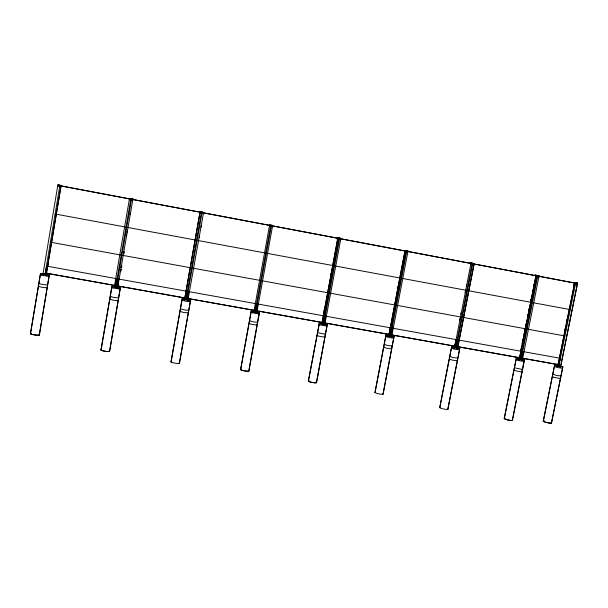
<?xml version="1.0" encoding="UTF-8"?>
<svg xmlns="http://www.w3.org/2000/svg" width="608" height="608" viewBox="0 0 608 608"><rect width="100%" height="100%" fill="white"/><g stroke="black" fill="none" stroke-linecap="round" stroke-linejoin="round"><path stroke-width="0.91" d="M386.87 335.198L385.882 335.19L386.407 335.16M316.54 382.645L327.203 324.763L316.434 382.622M30.4 333.708L40.424 273.661L40.972 273.638M30.522 333.724L40.546 273.706M42.917 274.535L57.897 184.817L61.142 185.47L46.071 275.515M43.495 275.105L43.73 273.98L46.892 274.542M45.395 273.106L47.128 273.608M45.44 275.211L45.714 273.554M46.018 273.098L46.17 272.224M46.558 269.61L46.824 268.288M46.276 273.144L46.428 272.27M46.816 269.656L47.082 268.341M46.018 275.523L61.081 185.417L61.78 185.676L59.189 185.212M47.128 269.846L47.462 268.067M47.72 266.296L48.055 264.518M46.687 275.432L47.105 272.946L46.74 275.424M39.277 334.985L49.294 275.143M39.391 335.008L49.202 275.166M100.958 349.965L111.887 286.368L112.86 286.376M101.072 349.98L112.001 286.391L112.655 286.672M114.388 285.692L115.892 285.965M114.228 287.265L129.512 198.36L132.962 199.052M116.584 278.669L115.391 285.623M115.642 285.669L116.842 278.715M116.766 285.844L118.416 286.064M116.675 288.002L116.964 286.322M117.64 285L117.861 283.7M117.899 285.228L118.226 283.465M120.323 271.168L120.642 269.405M120.931 267.649L121.25 265.886M123.356 253.559L123.675 251.796M126.396 235.912L126.715 234.148M127.004 232.378L127.323 230.614M130.066 214.685L130.355 212.906M129.512 198.39L133.372 199.219L132.924 199.036L132.688 200.412L129.268 199.766M117.633 287.865L132.924 199.036M117.998 288.238L118.469 285.714M118.583 284.886L118.758 284.035M120.969 271.016L121.304 269.268M121.57 267.528L121.904 265.78M123.971 253.566L124.306 251.826M109.539 351.302L120.316 287.721M109.653 351.325L120.384 287.751M258.704 312.39L259.502 312.687L258.803 312.717M170.977 361.92L182.104 298.9L183.038 298.878M171.091 361.935L182.218 298.916L182.871 298.862M185.098 297.973L184.619 298.353L185.744 299.402M203.452 212.382L200.085 211.706L184.422 300.306L200.093 211.744L200.458 211.903M184.627 300.124L185.09 297.608M185.63 298.163L186.846 291.278M187.097 291.323L185.881 298.209M186.17 298.262L116.645 285.851L131.556 199.226L201.354 212.42L186.101 298.368L184.71 298.042M186.96 298.384L188.442 298.84L186.892 298.642M188.381 291.551L187.165 298.437M187.416 298.482L188.617 291.612M188.146 294.941L188.222 294.508M188.252 295.997L188.571 294.249M187.766 300.899L203.596 212.496L200.868 212.01M187.963 300.717L188.419 298.209M199.12 237.751L199.416 236.01M200.967 227.324L201.263 225.576M188.214 298.528L188.389 299.022L186.975 299.622M179.337 363.288L190.494 300.344L189.863 300.39M179.451 363.303L190.6 300.352L190.099 300.154M240.57 369.58L251.157 311.197L252.046 311.182M240.684 369.596L251.271 311.212L251.879 311.167M253.749 310.308L254.463 311.668M253.665 312.345L253.954 310.711M253.711 312.55L269.633 224.854L272.665 225.424L256.728 313.09M255.968 303.681L254.722 310.506M254.972 310.559L256.211 303.719M255.193 310.566L253.688 310.49M255.459 312.793L255.649 311.767L256.462 311.934M256.006 310.711L257.374 311.144M256.234 310.787L257.473 303.947M256.485 310.832L257.716 303.992M256.675 312.877L256.964 311.25M248.786 370.986L259.206 312.55M248.9 371.002L259.502 312.687M308.317 381.117L319.405 323.251M308.423 381.14L319.253 323.266M321.966 322.415L321.67 322.704M321.716 322.445L322.301 323.76M321.457 324.429L321.883 322.012M323.927 311.144L324.224 309.434M330.577 275.432L330.866 273.722M337.227 239.552L337.546 237.812L340.898 238.328L324.695 325.212M321.708 324.657L337.881 237.796L321.731 324.68M322.726 322.658L323.98 315.894M323.198 324.968L323.403 323.859L324.573 324.094M323.904 322.856L390.116 334.681L406.06 251.119L339.614 238.556L323.912 322.977L325.326 323.228L323.866 323.091M325.47 316.16L324.186 322.909M324.406 325.006L324.687 323.342M374.954 392.479L385.875 335.175M375.068 392.494L386.004 335.175M389.447 334.461L388.352 334.529L389.986 334.636M388.117 336.3L388.573 333.921M388.155 336.323L388.611 333.944M397.26 288.602L397.579 286.915M390.366 328.54L390.123 329.794L390.404 328.563M390.404 329.855L390.602 328.586M389.629 334.605L390.906 327.902M391.149 327.94L389.827 334.628M389.91 336.642L390.062 335.844M390.777 334.78L455.932 346.431L472.112 263.606L406.729 251.241L390.754 334.909L391.947 335.046M392.365 328.16L391.05 334.848M391.324 334.909L392.608 328.206M391.218 336.049L391.332 335.236M391.56 337.182L408.029 251.02L404.48 250.473L407.444 251.051M392.016 335.221L391.233 335.912L392.054 336.118M390.708 335.031L392.122 335.282L391.97 334.917M383.025 394.083L393.984 336.733L393.551 336.52M383.131 394.106L393.961 336.695M439.721 407.573L451.562 346.856L451.957 346.841M439.827 407.596L451.668 346.879L452.36 346.872M453.522 348.095L454.001 345.64M453.576 348.118L454.054 345.671M454.412 346.142L454.472 346.074M454.792 345.412L455.08 343.718M455.445 342.053L455.772 340.374M459.716 320.18L460.013 318.486M460.872 314.283L461.16 312.58M465.12 292.319L465.485 290.632M466.275 286.398L466.648 284.711M454.358 348.43L471.056 262.968L474.217 263.538L473.951 264.883L470.797 264.29L471.071 262.945M455.164 344.88L455.407 343.634L455.217 344.903M455.734 341.977L455.977 340.738L455.787 342M455.643 343.68L455.4 344.918L455.696 343.702M456.213 340.776L455.97 342.023L456.266 340.799M455.749 346.514L456.95 339.735L455.749 346.514L454.077 346.271M457.604 346.894L456.494 346.773M457.436 348.962L474.134 263.56M457.497 348.992L474.202 263.568L473.275 263.484M447.784 409.29L459.762 348.445L447.891 409.321M504.207 418.532L516.215 358.363L516.716 358.37M504.313 418.555L516.321 358.386L517.172 358.416M518.168 359.632L518.578 357.177M519.521 358.948L518.936 357.876L520.501 358.203M520.934 349.471L521.223 347.784M522.059 343.619L522.394 341.954M522.766 340.298L523.055 338.61M523.936 334.453L524.225 332.774M524.605 331.117L524.894 329.43M525.768 325.265L526.057 323.578M527.562 316.054L527.942 314.389M528.732 310.194L529.066 308.514M529.401 306.842L529.781 305.17M530.571 300.975L530.959 299.303M532.418 291.741L532.798 290.069M533.596 285.859L533.976 284.187M519.103 359.959L536.02 275.264L539.22 275.827L538.954 277.164L535.853 276.579M519.179 359.989L536.127 275.242L534.941 275.15L538.118 275.766M519.878 357.299L519.794 357.709M520.357 355.27L520.539 354.008M520.934 352.389L520.95 351.12M520.615 355.315L520.782 354.494M521.193 352.435L521.352 351.614M524.795 334.408L525.069 333.009M520.509 358.082L521.748 351.363L520.509 358.082L518.799 357.702M521.352 358.12L537.761 276.009L575.624 283.168L559.086 364.853L521.307 358.082L522.629 358.454M521.155 360.24L521.36 359.199L520.919 359.108M521.231 360.27L521.216 359.168M521.679 358.188L522.994 351.599M522.371 358.644L520.752 359.184M522.264 360.536L539.114 275.85M512.316 420.364L524.248 359.928M512.422 420.394L524.499 360.058L523.442 359.67M543.225 421.184L554.542 365.21L555.104 365.218M543.332 421.207L554.648 365.233L555.583 365.264M556.609 366.35L557.08 364.025M556.685 366.381L557.156 364.055M557.24 364.428L558.874 364.929L560.135 358.249L558.874 364.929M557.331 364.747L557.863 365.796L558.798 365.97M564.467 330.608L564.802 328.943M566.322 321.45L566.656 319.785M573.58 285.555L573.922 283.875M557.718 366.328L574.674 282.576L577.6 283.085L560.523 367.255M557.817 366.274L574.788 282.553M565.486 330.798L565.82 329.133M574.606 285.745L574.94 284.073M558.372 366.677L558.547 365.811L559.649 366.046M559.474 366.92L559.793 365.324M560.447 367.224L577.486 283.108M551.41 423.024L562.894 366.928L562.233 366.654M551.517 423.046L562.727 366.844M394.075 336.779L393.444 336.771M393.969 336.756L393.292 336.756M269.519 224.952L271.449 225.234M184.688 298.171L186.101 298.498M272.536 225.522L271.35 225.317M457.201 347.48L456.274 347.677M117.26 287.189L118.271 286.505M112.001 286.421L112.503 286.626M459.291 348.506L459.792 348.49L458.934 348.156M524.453 360.08L523.997 360.065M116.272 287.014L117.283 287.181M116.128 286.984L115.201 286.824M114.578 285.524L115.892 285.836L130.842 199.09L59.865 185.676L45.25 273.098L115.938 285.722M190.517 300.413L189.696 300.382M317.148 335.373C317.657 336.186 324.976 337.546 324.406 336.657M38.638 286.224C39.786 287.105 46.238 288.154 46.824 287.485M339.15 238.123L339.674 238.138M340.51 238.374L340.898 238.328L340.51 238.404M44.946 274.284L45.98 274.459L46.953 273.782M111.986 286.338L112.685 286.36M49.316 275.188L48.898 275.173M180.242 311.471L184.14 312.618L187.986 312.793M317.65 332.682L325.455 334.256L325.044 334.012M40.546 273.623L41.466 273.661M39.208 283.427C39.543 284.149 47.447 285.426 47.158 284.658M327.203 324.862L326.792 324.847M524.392 360.088L523.549 360.02M383.998 347.16C384.226 347.92 391.438 349.319 391.256 348.536M553.029 374.33L556.951 375.539L560.629 375.888M49.233 275.196L48.412 275.15M180.842 308.727C180.827 309.472 188.731 310.825 188.222 309.974M449.586 359.009C450.095 359.807 456.494 361.091 456.973 360.468M384.507 344.493L388.352 345.686L391.879 345.906M115.968 287.014L116.44 287.151M514.193 370.416L521.968 372.134L521.368 371.838M514.718 367.802L522.5 369.504L522.036 369.261M562.757 366.958L562.043 366.898M186.177 299.539L186.793 299.698M251.362 312.52L259.145 314.047L258.742 313.834M406.516 250.785L405.68 250.716M182.347 300.223L185.85 301.249L189.977 301.568M407.398 251.02L408.014 251.051M249.523 323.388C249.204 324.087 256.371 325.409 256.888 324.74M406.729 251.241L471.626 263.576M112.153 287.736L111.758 287.789L120.072 289.104M110.344 299.083C109.843 299.767 117.374 301.059 118.028 300.398M459.602 348.536L458.835 348.468M44.536 274.269L46.071 274.611M450.216 356.372C450.178 357.056 457.14 358.454 457.49 357.823M455.878 347.67L457.619 348.027M258.947 312.725L259.487 312.664M110.975 296.324C109.546 296.856 118.986 298.46 118.248 297.555M250.154 320.682C249.242 321.26 256.781 322.643 257.473 322.065M255.246 311.866L256.888 312.2M562.674 366.958L562.202 366.913M324.854 324.353L322.909 323.98L324.269 324.125L325.242 323M516.458 359.678C516.534 360.286 523.42 361.684 523.784 361.167M471.056 262.968L470.136 262.892L473.343 263.515M41.048 275.044L40.31 275.082L49.073 276.518L48.693 276.336M326.891 324.87L326.329 324.809M319.512 324.611L318.934 324.664L326.846 326.055M319.527 323.236L319.922 323.281M388.778 335.73L391.187 336.171M554.838 366.518C554.466 367.012 562.187 368.623 562.104 368.007M119.913 287.896L119.449 287.85M258.894 312.74L258.461 312.687M386.445 336.513C384.666 336.855 394.82 338.785 392.996 337.767M534.941 275.173L536.112 275.272M536.613 275.47L537.905 275.622M48.503 275.166L48.002 275.112M119.73 287.88L119.244 287.827M452.109 348.194C450.498 348.49 459.618 350.36 458.972 349.577M553.037 376.968L552.277 376.975L560.105 378.503M44.969 274.36L44.354 274.018M319.838 323.258L320.492 323.334M574.773 282.583L573.564 282.439L576.468 283.009M575.1 282.743L576.369 282.895M576.361 282.971L577.6 283.085M558.972 366.062L557.81 365.887M258.552 312.71L258.066 312.649M452.276 346.849L452.914 346.94M189.392 300.367L188.875 300.299M393.209 336.756L392.738 336.695M252.335 311.197L252.844 311.266M183.563 298.916L184.102 298.992M118.856 287.797L118.271 287.713M252.548 311.22L253.08 311.296M393.019 336.741L392.517 336.665M386.977 335.198L387.471 335.266M188.936 300.314L188.115 300.192M42.552 273.767L44.308 274.071M47.325 275.044L46.117 274.877M452.641 346.894L453.127 346.97M113.909 286.474L114.745 286.588M325.782 324.756L324.725 324.596M201.537 212.124L202.137 212.131M320.644 323.35L321.176 323.433M517.279 358.416L517.773 358.492M458.523 348.437L458.006 348.354M188.434 300.246L187.842 300.154M184.308 299.007L185.79 299.296M392.586 336.688L391.803 336.558M453.766 347.145L455.08 347.343L453.712 347.122M454.488 347.464L455.795 347.662L455.331 347.616M519.285 359.024L520.547 359.13M556.776 365.522L560.872 366.282M114.35 286.778L115.771 286.999L114.312 286.801M184.771 299.341L186.094 299.539L184.703 299.356M254.919 311.82L253.87 311.661L254.722 311.813M321.868 323.798L322.46 323.882M389.713 335.692L388.276 335.456M557.977 365.94L558.372 365.97M321.906 323.608L321.123 323.41M388.922 335.753L389.728 335.897M454.541 347.502L455.232 347.601M519.574 358.849L518.708 358.636M519.361 359.062L521.2 359.358M523.237 359.989L522.72 359.906M555.697 365.271L556.206 365.355M556.86 365.537L558.159 365.742M321.982 323.836L322.818 323.965M388.71 335.456L389.819 335.646M517.484 358.446L518.001 358.53M117.762 287.652L114.996 287.196M43.723 273.927L44.43 274.079M46.147 274.884L45.501 274.786M254.425 311.562L253.825 311.471L254.478 311.562M116.113 286.854L115.566 286.763M253.536 311.357L254.402 311.494M43.844 274.17C41.61 273.866 45.737 274.451 43.791 274.185M458.075 348.376L457.52 348.278M387.881 335.32L388.444 335.411M256.872 312.497L254.228 312.026M115.338 286.68L117.184 286.984M454.495 347.236L454.913 347.259M558.6 366.031L560.69 366.426M45.516 274.793L43.913 274.527M115.664 286.778L118.203 287.257L116.85 286.991M517.94 358.507L518.487 358.606M522.781 359.921L522.226 359.822M556.138 365.332L556.685 365.431M453.538 347.016L454.366 347.16M187.294 300.078L185.478 299.767M391.582 336.536L388.155 335.874M561.07 366.768L560.5 366.662M115.953 286.771L116.88 286.93M255.216 311.691L256.637 311.965M518.442 358.591L519.012 358.697M45.942 274.284L45.091 274.193M471.466 263.165L472.902 263.325M254.957 311.585L255.846 311.744M388.953 335.494L389.538 335.601M457.026 348.209L456.152 348.042M522.006 359.799L520.562 359.518M45.676 273.053L114.509 285.342M118.613 286.072L184.619 297.867M188.647 298.581L253.589 310.179M258.476 311.053L321.442 322.293M326.268 323.16L388.208 334.218M391.886 334.902L453.91 345.952M457.482 346.613L520.174 357.808M523.237 358.332L556.898 364.344M557.658 364.504L558.41 364.64M323.236 322.742L255.945 310.726L271.396 225.659L338.937 238.427L323.106 322.833L321.564 322.605L323.106 322.962M456.562 346.522L520.706 357.998L537.115 275.888L472.766 263.728L456.54 346.659L457.908 346.902M45.326 273.364L47.014 273.623M116.698 286.11L118.302 286.353M253.696 310.521L255.162 310.825M255.938 310.962L257.397 311.228M388.444 334.582L389.964 334.894M455.749 346.644L454.206 346.324L454.837 347.419M521.231 358.332L522.599 358.576L522.242 358.439M558.874 365.051L557.285 364.724L557.908 365.811M255.428 311.828L256.386 312.01L257.42 310.886M389.052 335.677L390.002 335.852M131.313 198.846L130.94 198.664M46.421 266.084L117.131 278.776M117.838 278.897L187.386 291.376M188.085 291.506L256.5 303.78M257.184 303.901L324.49 315.978M325.166 316.092L391.392 327.978M392.061 328.1L457.231 339.788M457.885 339.902L522.029 351.416M522.667 351.53L560.416 358.302M50.418 242.197L121.205 255.094M121.912 255.223L191.535 267.915M192.234 268.044L260.726 280.524M261.41 280.653L328.784 292.927M329.46 293.056L395.755 305.132M396.416 305.254L461.654 317.148M462.308 317.262L526.513 328.966M527.151 329.088L564.938 335.973M557.164 365.507L557.756 365.621M323.623 324.421L321.594 324.018M43.943 274.527L42.172 274.193M131.624 198.801L131.997 198.976M323.167 323.806L324.794 324.079M55.13 213.986L126.016 227.141M126.722 227.278L196.437 240.221M197.136 240.35L265.704 253.08M266.395 253.202L333.853 265.726M334.529 265.856L400.9 278.175M401.561 278.297L466.876 290.419M467.529 290.54L531.802 302.472M532.448 302.594L570.274 309.616M323.076 323.737L324.52 324.018M186.914 299.44L188.092 299.66M45.592 274.284L47.128 274.504M390.009 335.738L389.682 335.684M59.006 185.151L57.897 184.847M337.546 237.812L338.747 238.062M340.541 238.397L339.203 238.047M60.268 185.82L131.085 199.204M132.719 199.515L201.354 212.42M203.064 212.808L268.789 225.234M271.328 225.712L338.724 238.458M341.24 238.929L404.784 250.944M474.141 264.054L536.492 275.834M538.057 276.131L574.925 283.1M57.661 186.238L60.853 186.838M199.834 213.096L203.194 213.735M269.382 226.237L272.414 226.807M337.296 239.18L340.64 239.696M404.829 251.826L407.763 252.381M574.507 283.883L577.334 284.415M202.236 212.26L201.856 212.086M60.435 185.44L59.538 185.174M255.831 311.744L257.26 312.026M559.504 366.16L560.614 366.388M521.17 359.328L522.371 359.579L521.299 359.381M390.541 336.011L391.734 336.285L391.119 336.133M323.661 324.079L324.178 324.186M255.694 311.957L256.515 312.124M186.648 299.645L187.712 299.858M116.424 287.113L117.42 287.318M116.5 287.128L117.39 287.341M559.413 366.472L556.533 365.849M186.998 299.508L188.13 299.744L187.652 299.638M186.732 299.66L187.629 299.866M45.083 274.406L46.223 274.618M187.074 299.524L187.834 299.676M558.904 365.849L558.494 365.818M520.562 359.526L519.095 359.222M455.278 347.875L457.68 348.057M254.258 312.026L253.665 311.912M558.608 365.78L559.474 365.97M46.14 274.39L46.793 274.52M520.714 359.024L521.269 359.176M456.35 347.578L456.92 347.654M118.286 287.212L118.856 287.318M114.19 287.029L113.605 286.915M456.334 347.54L457.193 347.715M187.469 299.812L187.956 299.911M45.752 274.52L46.147 274.603M188.305 299.714L188.868 299.828M184.391 299.539L183.821 299.425M521.276 359.146L522.401 359.396M253.445 311.858L252.882 311.744M325.014 324.132L325.569 324.254M321.374 323.965L320.819 323.844M457.155 347.715L457.968 347.898M454.176 347.632L453.355 347.449M257.458 312.079L257.997 312.193M388.2 335.874L387.646 335.753M119.024 287.371L119.533 287.478M518.594 359.1L517.788 358.91M387.95 335.814L387.41 335.7M252.951 311.744L252.221 311.577M189.035 299.873L189.536 299.987M556.844 365.917L556.046 365.727M325.5 324.246L326.025 324.36M320.88 323.851L320.363 323.737M119.244 287.417L119.73 287.531M252.723 311.691L252.031 311.532M457.908 347.89L458.432 348.012M453.416 347.457L452.899 347.335M325.736 324.3L326.42 324.467M518.092 358.978L517.568 358.857M189.255 299.926L189.734 300.033M41.572 274.041L41.101 273.934M392.472 336.224L392.973 336.338M387.478 335.7L386.977 335.586M522.819 359.503L523.328 359.624M561.29 366.396L561.792 366.518M41.374 273.995L40.797 273.828M119.639 287.516L120.422 287.736M326.146 324.406L326.595 324.512M555.902 365.682L555.248 365.507M387.06 335.593L386.452 335.434M189.643 300.025L190.061 300.124M48.632 274.854L49.385 275.09M320.051 323.638L319.094 323.319L319.588 323.502M119.814 287.561L120.323 287.706M189.81 300.071L190.418 300.246M251.948 311.494L251.264 311.281M517.058 358.705L516.207 358.378M452.398 347.191L451.562 346.879M555.34 365.522L554.542 365.226M182.727 299.136L182.149 298.938M326.663 324.55L327.264 324.756M251.796 311.448L251.279 311.235M386.544 335.449L386.088 335.312M523.929 359.814L524.347 359.951M182.598 299.098L182.218 298.908M562.37 366.7L562.772 366.829M386.407 335.403L386.004 335.274M557.156 364.412L557.513 364.808L557.133 364.542M61.081 185.448L61.765 185.698M458.204 339.971L456.851 346.598M458.44 340.016L457.087 346.636M388.436 334.742L389.074 335.684M325.713 316.206L324.429 322.947M324.224 315.94L322.947 322.688M544.411 421.086A4.248 0.524 12.7 0 0 544.137 421.739A4.142 0.509 12.7 0 0 549.358 423.016A4.142 0.509 12.7 0 0 551.129 422.758A4.248 0.524 12.7 0 1 549.579 423.062A4.248 0.524 12.7 0 1 544.137 421.739A4.142 0.509 12.7 0 1 544.487 421.116M512.21 420.128A4.218 0.555 12.5 0 1 507.741 419.9A4.218 0.555 12.5 0 1 504.936 418.403M512.111 420.105A4.104 0.54 12.5 0 1 507.9 419.923A4.104 0.54 12.5 0 1 504.868 418.433M447.321 408.872A4.18 0.57 11.9 0 1 443.946 409.062A4.18 0.57 11.9 0 1 440.154 407.428M382.569 393.688A4.172 0.57 11.3 0 1 379.156 393.893A4.172 0.57 11.3 0 1 375.41 392.32M315.841 382.181A4.18 0.578 10.6 0 1 315.104 382.827A4.18 0.578 10.6 0 1 309.639 381.809A4.18 0.578 10.6 0 1 309.107 380.927M315.902 382.234A4.074 0.562 10.6 0 1 314.891 382.789A4.074 0.562 10.6 0 1 309.647 381.786A4.074 0.562 10.6 0 1 309.191 380.95M248.368 370.629A4.226 0.593 10 0 1 247.251 371.199A4.226 0.593 10 0 1 241.802 370.211A4.226 0.593 10 0 1 241.399 369.36M248.406 370.675A4.112 0.578 10 0 1 246.954 371.161A4.112 0.578 10 0 1 241.68 370.15A4.112 0.578 10 0 1 241.665 369.383M179.079 362.946A4.294 0.616 9.2 0 1 175.043 363.174A4.294 0.616 9.2 0 1 171.517 361.692M101.262 349.82A4.4 0.616 8.6 0 0 105.541 351.302A4.286 0.6 8.6 0 0 109.189 350.976A4.4 0.616 8.6 0 1 105.541 351.302A4.286 0.6 8.6 0 1 101.262 349.866M39.026 334.696A4.545 0.593 8.1 0 1 37.331 335.198A4.545 0.593 8.1 0 1 31.563 334.294A4.545 0.593 8.1 0 1 31.373 333.496M38.92 334.689A4.423 0.578 8.1 0 1 34.481 334.879A4.423 0.578 8.1 0 1 31.282 333.526M46.679 266.144L45.509 273.159L46.679 266.144M46.938 266.19L45.767 273.205L46.938 266.19M118.112 278.958L116.918 285.912L118.112 278.958M118.37 279.004L117.169 285.958L118.4 278.996M202.054 212.549L186.869 298.391L255.261 310.604L270.712 225.53L202.054 212.549M405.034 250.496L388.611 336.589L405.095 250.466M456.714 339.69L455.468 346.362L456.714 339.69M456.828 347.685L456.646 348.65L456.889 347.7M521.512 351.318L520.266 357.937L521.58 351.34M523.161 351.614L521.907 358.226L523.161 351.614M559.907 358.203L558.653 364.792L559.907 358.203"/></g></svg>
